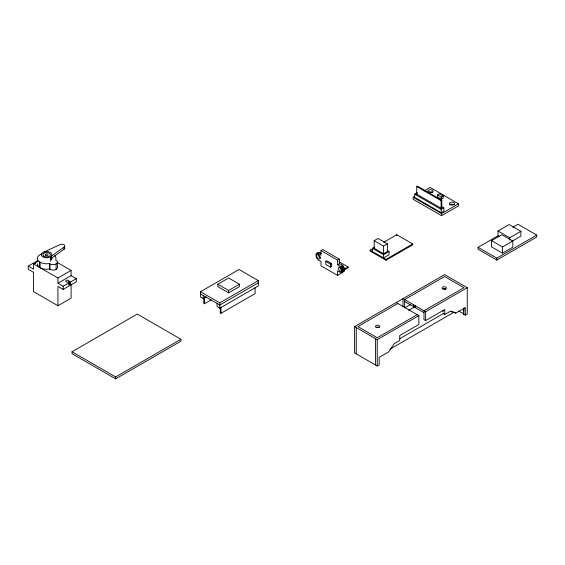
<?xml version="1.0" encoding="UTF-8"?>
<svg xmlns="http://www.w3.org/2000/svg" width="565" height="565" viewBox="0 0 565 565"><rect width="100%" height="100%" fill="white"/><g stroke="black" fill="none" stroke-linecap="round" stroke-linejoin="round"><path stroke-width="0.85" d="M337.58 275.409L337.609 270.755C345.208 277.055 346.945 265.013 339.367 263.82L337.609 264.844L337.609 260.175L320.977 250.57L320.977 255.239C313.391 248.854 315.348 260.896 320.977 261.157L321.005 265.84L337.58 275.409L342.334 272.669M318.406 254.681L318.399 254.801A2.507 1.448 60 0 0 320.729 257.958M57.948 305.729L33.54 291.639L33.54 272.323L28.25 269.272L28.25 266.087L33.54 269.145L33.54 263.912L57.948 278.001L57.948 283.235L71.091 275.649L76.289 278.651L76.289 281.829L70.364 285.226L68.923 284.407L68.958 281.08A1.596 0.925 0 0 0 67.362 280.162A1.596 0.925 0 0 0 65.759 281.08A1.596 0.925 0 0 0 67.362 282.006L69.071 282.818L69.071 285.968L63.146 289.414L57.948 286.42L57.948 305.729L71.091 298.143L71.091 284.096M337.609 264.844C340.391 265.515 344.692 269.943 341.769 272.563M317.784 253.155L319.19 252.364L321.294 253.381M50.476 256.891L63.951 247.138A2.952 1.702 0 0 0 63.951 244.73A2.952 1.702 0 0 0 59.777 244.73L42.884 252.506A5.367 3.1 0 0 0 42.884 256.891A5.367 3.1 0 0 0 50.476 256.891L50.476 261.235M64.714 247.639A2.952 1.702 0 0 1 63.951 249.285L51.33 258.396L51.867 257.647L51.867 259.25M396.22 302.558L418.87 315.63L418.87 324.48L399.752 335.518L399.752 340.483L394.236 343.661L388.727 351.826L379.186 357.334L379.186 364.891L377.25 366L354.608 352.927L354.608 326.584L444.62 274.618L467.262 287.691L467.262 314.034L465.334 315.15L463.681 314.197L463.957 307.918M344.007 271.264L342.298 271.433M28.25 266.087L34.175 262.669L35.616 263.502M35.468 261.92L37.693 260.642M33.54 263.912L37.919 261.383M39.338 267.259L39.444 261.715M57.948 278.001L71.091 270.416L71.091 275.649M57.948 283.235L63.146 286.236L69.071 282.818M68.923 281.236L70.364 282.069L76.289 278.651M72.023 351.769L137.274 314.091L180.906 339.283L180.906 341.189L115.648 378.861L72.023 353.676L72.023 351.769L115.648 376.954L180.906 339.283M206.267 296.879L203.245 298.624L200.504 297.035L200.504 291.724L239.037 269.477L258.325 280.614L258.325 285.925L219.792 308.172L217.052 306.59L217.052 303.454M217.815 284.223L228.627 277.98L239.44 284.223L239.44 286.625L228.627 292.868L217.815 286.625L217.815 284.223L228.627 290.466L239.44 284.223M203.725 298.101L203.725 303.349L204.438 303.765L211.261 299.824M416.723 186.549L417.436 186.139L441.809 200.208L441.809 207.828L441.096 208.238L416.723 194.169L416.723 186.549L441.096 200.617L441.809 200.208M200.504 291.724L219.792 302.861L258.325 280.614M258.325 282.797L219.792 305.036L200.504 293.906M441.59 206.571L443.864 207.878L443.864 211.176L441.187 212.715L414.682 197.411L414.682 194.12L417.358 192.58M416.723 194.169L417.436 193.753M424.244 190.843L430.142 187.439L458.49 203.81L458.49 205.879L441.533 215.668L413.185 199.297L413.185 197.234L414.654 196.38M320.977 250.57L322.742 249.553L339.367 259.151L339.367 263.82M316.358 253.699L318.603 252.414M316.019 254.179L319.19 252.364M318.081 253.565L319.846 252.548M220.265 307.65L220.265 312.904L220.986 313.314L255.105 293.616L255.105 287.493M437.593 194.925L439.563 193.788L443.257 195.921L443.257 198.117L441.286 199.254L437.593 197.121L437.593 194.925L441.286 197.058L443.257 195.921M325.814 261.461L326.916 260.825L331.669 263.565L331.669 266.546L330.567 267.181L325.814 264.434L325.814 261.461L330.567 264.201L331.669 263.565M337.609 260.175L339.367 259.151M374.178 240.683L378.034 238.451L387.399 243.861L387.399 251.496L383.543 253.727L374.178 248.318L374.178 240.683L383.543 246.093L387.399 243.861M340.504 266.511L342.27 265.494M372.526 251.58L372.526 248.318L374.588 247.124M383.79 242.23L396.757 234.743L412.711 243.953L412.711 244.829L386.008 260.239L370.061 251.03L370.061 250.154L374.637 247.512M341.154 267.083L342.92 266.066M414.682 194.12L441.187 209.424L443.864 207.878M341.747 267.81L343.506 266.786M342.228 268.629L343.986 267.612M340.857 270.36L342.348 269.498L340.088 268.191M342.567 269.505L344.332 268.488M344.283 269.159L348.089 266.963L348.089 267.775L344.283 269.971M342.743 270.36L344.509 269.343M413.185 197.234L441.533 213.598L458.49 203.81M342.75 271.136L344.516 270.119M341.189 272.62L344.339 270.776M383.543 254.681L389.052 251.496L389.052 254.759L383.543 257.944L383.543 254.681L372.526 248.318M370.061 250.154L386.008 259.363L412.711 243.953M512.858 227.236L517.999 224.263L536.75 235.089L536.75 236.996L496.797 260.062L478.054 249.236L478.054 247.329L498.026 235.796L498.026 230.993L509.185 224.552L520.881 231.304L520.881 236.106L511.954 241.262M491.564 240.669L501.882 234.715L512.78 241.008L512.78 247.195L502.462 253.148L491.564 246.863L491.564 240.669L502.462 246.962L512.78 241.008M498.026 230.993L509.722 237.745L520.881 231.304M397.873 303.511L357.913 326.584L377.25 337.75L417.217 314.677M404.582 307.904L410.656 304.401M478.054 247.329L496.797 258.156L536.75 235.089M408.657 310.362L414.731 306.859M444.344 289.76L445.863 288.885M354.608 326.584L377.25 339.664L418.87 315.63M403 306.682L403 298.645L425.65 311.718L467.262 287.691M404.653 307.579L404.653 299.598L444.62 276.525L463.957 287.691L423.997 310.764L423.997 319.613L425.65 320.567L444.768 309.528L444.768 314.486L443.115 313.533M399.73 338.739L443.772 313.314M444.768 314.486L450.277 311.308L455.793 313.102L465.334 307.593L465.334 315.15M389.949 349.198L453.737 312.374M43.999 252.018C46.733 250.676 53.915 252.273 51.33 256.249L51.33 259.999M54.727 255.74A9.294 5.367 0 0 1 55.66 259.808L56.119 260.317A4.358 2.514 0 0 1 56.119 263.869A4.358 2.514 0 0 1 49.96 263.869L49.084 263.601A9.294 5.367 0 0 1 40.108 262.216L38.632 261.108A9.294 5.367 0 0 1 42.036 253.777M57.397 262.089L57.397 267.577A4.358 2.514 0 0 1 54.706 269.901A4.358 2.514 0 0 1 49.96 269.357L49.084 269.095A9.294 5.367 0 0 1 40.108 267.704L38.632 266.595A9.294 5.367 0 0 1 37.389 263.912M450.99 311.124L453.349 311.894M498.026 235.796L499.488 236.643M387.583 250.648L389.052 251.496M458.752 311.018L463.957 314.027M454.14 312.148L455.793 313.102M339.134 261.793L348.089 266.963M404.653 301.505L423.997 312.678M57.715 262.69L71.091 270.416M340.179 267.125L340.208 267.676A2.507 1.448 60 0 0 342.298 270.48M509.722 237.745L509.722 240.146M502.462 246.962L502.462 253.148M496.797 258.156L496.797 260.062M463.681 308.321L463.681 314.197M443.115 310.227L443.115 311.88M441.533 213.598L441.533 215.668M441.286 197.058L441.286 199.254M441.187 209.424L441.187 212.715M441.096 200.617L441.096 208.238M425.65 311.718L425.65 320.567M415.148 305.658L415.148 307.572M413.495 304.704L413.495 306.611M396.757 234.743L396.757 235.612M386.008 259.363L386.008 260.239M383.543 246.093L383.543 253.727M377.25 339.664L377.25 366M375.598 338.703L375.598 365.047M356.261 327.538L356.261 353.881M330.567 264.201L330.567 267.181M228.627 290.466L228.627 292.868M220.986 307.19L220.986 313.314M219.792 302.861L219.792 308.172M204.438 297.635L204.438 303.765M203.245 295.488L203.245 298.624M115.648 376.954L115.648 378.861M70.364 282.069L70.364 285.226M63.951 247.138L63.951 249.285M63.146 286.236L63.146 289.414M56.119 263.869L56.119 269.357M49.96 263.869L49.96 269.357M49.381 263.537L49.381 269.025M40.108 262.216L40.108 267.704M376.12 327.41A2.126 1.229 0 0 1 379.129 327.41M442.741 288.948A2.126 1.229 0 0 1 445.75 288.948M342.51 266.652A2.507 1.448 60 0 1 342.92 267.125M449.761 204.897A2.592 1.497 0 0 1 454.246 204.897M428.291 192.503A2.592 1.497 0 0 1 432.783 192.503M316.668 255.302L316.633 255.818A2.507 1.448 60 0 0 318.279 258.678A2.507 1.448 60 0 0 320.136 258.12L320.171 257.612A2.507 1.448 60 0 0 318.526 254.744A2.507 1.448 60 0 0 316.668 255.302M341.952 270.43L341.917 269.879A2.507 1.448 60 0 0 340.059 267.174A2.507 1.448 60 0 0 338.414 268.142L338.449 268.693A2.507 1.448 60 0 0 340.307 271.398A2.507 1.448 60 0 0 341.952 270.43M376.565 327.432A2.126 1.229 0 0 0 379.751 326.372A2.126 1.229 0 0 0 376.565 325.306A2.126 1.229 0 0 0 376.565 327.432M442.741 288.772A2.126 1.229 0 0 0 446.293 288.228A2.126 1.229 0 0 0 443.695 286.723A2.126 1.229 0 0 0 442.741 288.772M44.035 256.228A3.743 2.161 0 0 0 50.292 255.26A3.743 2.161 0 0 0 45.716 252.612A3.743 2.161 0 0 0 44.035 256.228M450.708 204.876A2.592 1.497 0 0 0 454.599 203.577A2.592 1.497 0 0 0 450.708 202.284A2.592 1.497 0 0 0 450.708 204.876M429.245 192.481A2.592 1.497 0 0 0 433.129 191.189A2.592 1.497 0 0 0 429.245 189.889A2.592 1.497 0 0 0 429.245 192.481M45.73 255.246A1.342 0.777 0 0 0 47.983 254.9A1.342 0.777 0 0 0 46.337 253.953A1.342 0.777 0 0 0 45.73 255.246"/></g></svg>
